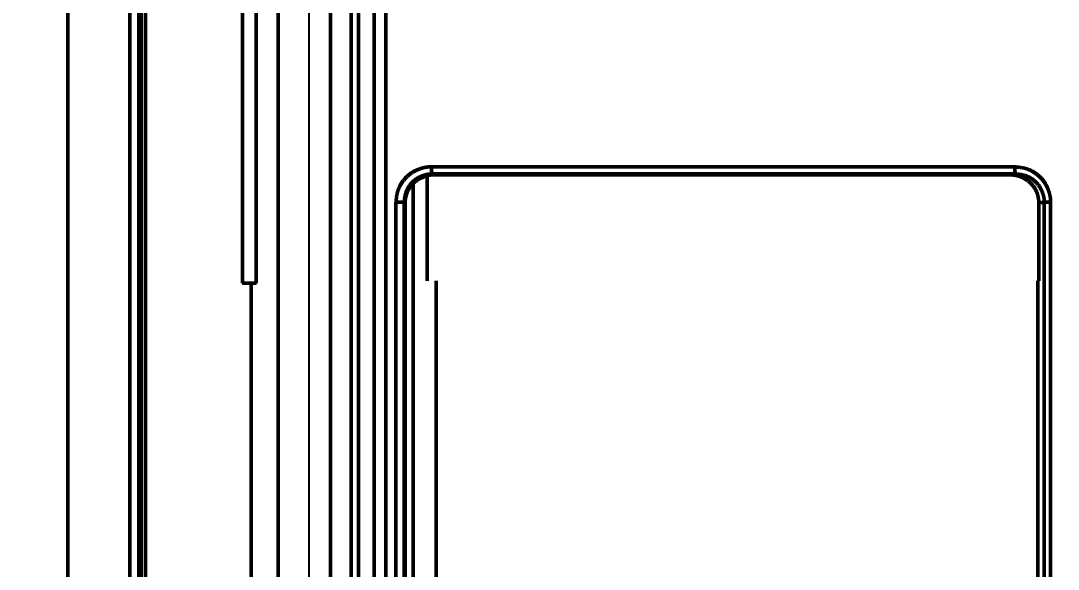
# Model space of a CAD drawing. Header units: millimetres. Extents: x -6033 to 120673, y -4970 to 90533.
# Drawn here: x 87060 to 87133.4, y 68771.3 to 68810.1 of the extents above; entities that cross this region are included whole.
import ezdxf
from ezdxf.enums import TextEntityAlignment as Align

# ---------------------------------------------------------------- set-up
doc = ezdxf.new("R2010")
doc.units = ezdxf.units.MM
doc.layers.get('DefPoints').update_dxf_attribs({"color": 250})
for name, color, linetype, lineweight in [('_ACM-A-ANNO-DIMS-c', 2, 'Continuous', 18), ('I-AR$0$I-SCOPE', 252, 'Continuous', 35), ('I-PLAN$0$_ACM-A-WALL-HACH', 251, 'Continuous', 9)]:
    doc.layers.add(name, color=color, linetype=linetype, lineweight=lineweight)
for name, color, linetype in [('I-CEILING$0$I-RCP-AIR', 64, 'Continuous'), ('I-CEILING$0$RC-Hatch【天花填充】', 251, 'Continuous'), ('I-FLOOR$0$I-FC-HATCH', 8, 'Continuous'), ('地坪', 7, 'Continuous'), ('天花', 7, 'Continuous')]:
    doc.layers.add(name, color=color, linetype=linetype)
doc.styles.add('_ACM-G-NOTES', font='arial.ttf')
doc.styles.add('I-CEILING$0$黑体', font='simhei.ttf', dxfattribs={"height": 600})
doc.dimstyles.new('_ACM-DIM-A_50', dxfattribs={"dimscale": 50, "dimtxt": 2.5, "dimasz": 1, "dimexe": 1.5, "dimexo": 1, "dimgap": 1, "dimtad": 1, "dimdec": 0, "dimrnd": 5, "dimzin": 1, "dimdsep": 46, "dimtxsty": '_ACM-G-NOTES', "dimblk": 'ARCHTICK', "dimcen": 2.5, "dimclrd": 256, "dimclre": 256, "dimclrt": 256, "dimadec": 3, "dimazin": 0, "dimtfac": 1, "dimtdec": 0, "dimtix": 1, "dimtmove": 0, "dimatfit": 3, "dimldrblk": 'DOTSMALL', "dimfxl": 5, "dimfxlon": 1, "dimlwd": 18, "dimlwe": 18, "dimarcsym": 0})

# ---------------------------------------------------------------- blocks, each defined once
blk = doc.blocks.new('I-AR')
at = {"layer": 'I-AR$0$I-SCOPE'}
h = blk.add_hatch(dxfattribs=at)
h.set_pattern_fill('ANSI31', color=256, scale=200)
h.paths.add_polyline_path([(63300, 72640), (66630, 72640), (66630, 70889.383), (90600, 70890), (90600, 66390), (96650, 66390), (96650, 24876.398), (18340, 24876.398), (18340, 66390), (48090, 66390), (48090, 72640), (51400, 72640), (51400, 72649.887), (52869.5, 72649.887), (52869.5, 72640), (55240, 72640), (55240, 72790), (59460, 72790), (59460, 72640), (61830.5, 72640), (61830.5, 72649.887), (63300, 72649.887)], flags=16)
h.paths.add_polyline_path([(7330, 0), (7330, -1770), (11180, -1770), (11180, 0), (18450, 0), (18450, 2900), (27550, 2900), (27550, 18090), (37037.331, 18090), (37037.331, 17350), (96200, 17350), (96200, 18120), (114640, 18120), (114640, 84500), (0, 84500), (0, 0)])
blk = doc.blocks.new('I-PLAN')
at = {"layer": 'I-PLAN$0$_ACM-A-WALL-HACH'}
h = blk.add_hatch(dxfattribs=at)
h.set_pattern_fill('ANSI31', color=256, scale=10, angle=45)
h.paths.add_polyline_path([(88260, 70790), (88260, 70890), (88030, 70890), (88030, 70790), (88230, 70790)], flags=17)
h.paths.add_polyline_path([(79671.546, 69390), (78155, 69390), (78155, 68990), (77955, 68990), (77955, 69590), (79671.546, 69590)], flags=17)
h.paths.add_polyline_path([(80271.546, 69390), (80271.546, 69590), (80780, 69590), (80780, 68990), (80580, 68990), (80580, 69390)], flags=17)
h.paths.add_polyline_path([(74580, 69590), (73930, 69590), (73930, 69390), (74580, 69390)])
h.paths.add_polyline_path([(68780, 69590), (69430, 69590), (69430, 69390), (68780, 69390)])
h.paths.add_polyline_path([(87280, 66490), (87480, 66490), (87480, 66390), (87280, 66390)])
h.paths.add_polyline_path([(82180, 68990), (82180, 69390), (84230, 69390), (84230, 66490), (84430, 66490), (84430, 69390), (85280, 69390), (85280, 69590), (81980, 69590), (81980, 68990)])
h.paths.add_polyline_path([(87480, 67390), (87480, 69390), (88280, 69390), (88280, 69590), (88080, 69590), (86480, 69590), (86480, 69390), (87280, 69390), (87280, 67390)], flags=17)
h.paths.add_polyline_path([(72130, 68170), (72130, 66490), (72330, 66490), (72330, 67870), (73130, 67870), (73130, 68070), (72330, 68070), (72330, 68170)])
h.paths.add_polyline_path([(71230, 68170), (71230, 66390), (71030, 66390), (71030, 67870), (70230, 67870), (70230, 68070), (71030, 68070), (71030, 68170)])
h.paths.add_polyline_path([(72130, 69070), (72330, 69070), (72330, 69390), (73030, 69390), (73030, 69590), (72130, 69590)])
h.paths.add_polyline_path([(71230, 69070), (71030, 69070), (71030, 69390), (70330, 69390), (70330, 69590), (71230, 69590)])
h.paths.add_polyline_path([(67800, 69490), (67830, 69490), (67830, 69590), (67800, 69590)], flags=17)
h.paths.add_polyline_path([(76755, 69590), (75180, 69590), (75180, 69390), (75330, 69390), (75330, 66390), (75530, 66390), (75530, 69390), (76555, 69390), (76555, 68990), (76755, 68990)])
h.paths.add_polyline_path([(68180, 69590), (68180, 69390), (68030, 69390), (68030, 66520), (67780, 66520), (67780, 66390), (67400, 66390), (67400, 66720), (67830, 66720), (67830, 69590)])
edge = h.paths.add_edge_path()
edge.add_line((89860, 70890), (88860, 70890))
edge.add_line((75530, 66520), (84230, 66520))
edge.add_line((75530, 66720), (84230, 66720))
blk = doc.blocks.new('I-CEILING$0$RPK-22-40FSNQS')
at = {"color": 0, "lineweight": 50}
for p, q in [((-343.578168, -147.635026), (-343.578168, -147.186862)), ((-343.578168, -147.186862), (-243.010618, -147.186862)), ((-343.578168, -147.635026), (-343.546458, -147.79953)), ((-243.010618, -147.635026), (-343.578168, -147.635026)), ((-343.546458, -147.79953), (-343.506404, -148.007046)), ((-343.506404, -148.007046), (-338.000008, -148.007046)), ((-243.473508, -148.098138), (-338.000008, -148.098138)), ((-346.070476, -170.381108), (-346.070238, -149.713046)), ((-345.570334, -149.662536), (-345.570514, -170.317912)), ((-345.568904, -149.669952), (-345.570334, -149.662536)), ((-345.5, -150.02695), (-345.568904, -149.669952)), ((-345.5, -190.819228), (-345.5, -150.02695)), ((-346.070716, -190.96564), (-346.070476, -170.381108)), ((-345.570514, -170.317912), (-345.570752, -190.889808)), ((-241.409102, -190.6207), (-338.000008, -190.6207)), ((-345.570752, -190.889808), (-345.509478, -190.82866)), ((-345.509478, -190.82866), (-345.5, -190.819228)), ((-345.5, -190.819228), (-345.452556, -191.251146)), ((-345.452556, -191.250982), (-345.19697, -191.875414)), ((-338.000008, -191.251146), (-345.452556, -191.251146)), ((-345.19697, -191.875414), (-344.894418, -192.2505)), ((-242.031672, -192.2505), (-344.894418, -192.2505)), ((-343.54014, -192.864114), (-343.564162, -192.88809)), ((-343.564162, -193.466784), (-343.564162, -192.88809)), ((-343.564162, -192.88809), (-243.085244, -192.88809)), ((-343.504794, -192.828874), (-343.54014, -192.864114)), ((-243.390806, -192.828874), (-343.504794, -192.828874)), ((-243.085244, -193.466784), (-343.564162, -193.466784)), ((-380.681464, -194.185996), (380.681432, -194.185996)), ((380.681416, -195.01459), (-380.681404, -195.01459)), ((381.571642, -196.120488), (-381.571658, -196.120488)), ((381.57182, -196.625502), (-381.571838, -196.625502)), ((-381.056734, -198.089706), (381.056702, -198.089706)), ((379.74999, -201.803984), (-379.750022, -201.803984)), ((-369.741686, -203.352364), (-337.832816, -203.352364)), ((369.74164, -203.703428), (-337.833056, -203.703428)), ((-337.848016, -204.327108), (-369.741686, -204.327108)), ((370.249994, -211.187938), (-370.249996, -211.187938)), ((-370.249996, -211.65088), (370.249994, -211.65088)), ((-370.249996, -212.284932), (370.250052, -212.284932)), ((370.249994, -216.675224), (-370.249996, -216.675224))]:
    blk.add_line(p, q, dxfattribs=at)
for points in [[(-346.070238, -149.713046), (-346.06747, -149.684238), (-346.064688, -149.655434), (-346.06188, -149.626634), (-346.05903, -149.597848), (-346.056126, -149.569072), (-346.053152, -149.540316), (-346.050098, -149.51158), (-346.046946, -149.482868), (-346.043686, -149.454184), (-346.040304, -149.42553), (-346.036784, -149.396912), (-346.033114, -149.368332), (-346.02928, -149.339794), (-346.025268, -149.311298), (-346.021066, -149.282854), (-346.016656, -149.25446), (-346.01203, -149.226122), (-346.00717, -149.197842), (-346.002066, -149.169624), (-345.9967, -149.141472), (-345.991062, -149.11339), (-345.985136, -149.08538), (-345.97891, -149.057446), (-345.97237, -149.029592), (-345.9655, -149.001822), (-345.95829, -148.974136), (-345.950724, -148.946542), (-345.942788, -148.91904), (-345.93447, -148.891636), (-345.925756, -148.864332), (-345.916636, -148.837132), (-345.907112, -148.81004), (-345.897192, -148.783058), (-345.886886, -148.756194), (-345.876196, -148.729448), (-345.865132, -148.702826), (-345.853704, -148.67633), (-345.841914, -148.649966), (-345.829772, -148.623738), (-345.817284, -148.59765), (-345.80446, -148.571704), (-345.791304, -148.545904), (-345.777824, -148.520256), (-345.764028, -148.494764), (-345.749922, -148.46943), (-345.735516, -148.44426), (-345.720814, -148.419256), (-345.705824, -148.394424), (-345.690554, -148.369766), (-345.67501, -148.345286), (-345.659202, -148.32099), (-345.643134, -148.29688), (-345.626814, -148.27296), (-345.61025, -148.249234), (-345.59345, -148.225708), (-345.576418, -148.202384), (-345.559166, -148.179266), (-345.541696, -148.156358), (-345.524018, -148.133666), (-345.50614, -148.11119), (-345.488066, -148.088938), (-345.469794, -148.066908), (-345.451322, -148.045104), (-345.432644, -148.023528), (-345.413758, -148.00218), (-345.394662, -147.981064), (-345.37535, -147.960182), (-345.35582, -147.939534), (-345.336068, -147.91912), (-345.31609, -147.898946), (-345.295882, -147.879012), (-345.275442, -147.85932), (-345.254766, -147.839872), (-345.23385, -147.820668), (-345.212692, -147.80171), (-345.191286, -147.783004), (-345.16963, -147.764546), (-345.14772, -147.746342), (-345.125552, -147.728392), (-345.103124, -147.710696), (-345.080432, -147.69326), (-345.057472, -147.676084), (-345.03424, -147.659168), (-345.010734, -147.642516), (-344.986948, -147.626128), (-344.96288, -147.610006), (-344.938528, -147.594154), (-344.913886, -147.578572), (-344.888952, -147.563262), (-344.863722, -147.548226), (-344.838196, -147.533466), (-344.812396, -147.518984), (-344.78635, -147.504784), (-344.76008, -147.49087), (-344.733612, -147.477242), (-344.706974, -147.463906), (-344.68019, -147.450864), (-344.653286, -147.438118), (-344.626288, -147.425674), (-344.59922, -147.413532), (-344.57211, -147.401696), (-344.544982, -147.39017), (-344.517864, -147.378956), (-344.490778, -147.368056), (-344.463752, -147.357476), (-344.436812, -147.347218), (-344.409982, -147.337284), (-344.383288, -147.327678), (-344.356758, -147.318402), (-344.330414, -147.30946), (-344.304286, -147.300856), (-344.278396, -147.292592), (-344.25277, -147.28467), (-344.227434, -147.277094), (-344.202416, -147.269868), (-344.177738, -147.262994), (-344.153428, -147.256474), (-344.129512, -147.250314), (-344.106014, -147.244514), (-344.08296, -147.23908), (-344.062462, -147.234468), (-344.042338, -147.23015), (-344.022574, -147.226112), (-344.003156, -147.222346), (-343.984074, -147.218842), (-343.965314, -147.21559), (-343.946864, -147.21258), (-343.92871, -147.2098), (-343.910838, -147.207242), (-343.893238, -147.204896), (-343.875894, -147.202752), (-343.858794, -147.200798), (-343.841928, -147.199024), (-343.82528, -147.197424), (-343.808838, -147.195984), (-343.792588, -147.194694), (-343.77652, -147.193546), (-343.760618, -147.192528), (-343.74487, -147.191632), (-343.729266, -147.190846), (-343.713788, -147.19016), (-343.698428, -147.189566), (-343.68317, -147.189052), (-343.668002, -147.188608), (-343.652912, -147.188224), (-343.637886, -147.187892), (-343.622912, -147.187598), (-343.607976, -147.187336), (-343.593066, -147.187094), (-343.578168, -147.186862)], [(-343.578168, -147.635026), (-343.590088, -147.635208), (-343.602016, -147.635398), (-343.613966, -147.635604), (-343.625946, -147.635836), (-343.637968, -147.636098), (-343.650042, -147.636402), (-343.662176, -147.636754), (-343.674384, -147.637162), (-343.686672, -147.637636), (-343.699054, -147.63818), (-343.71154, -147.638808), (-343.724138, -147.639522), (-343.73686, -147.640336), (-343.749714, -147.641252), (-343.762714, -147.642284), (-343.775868, -147.643434), (-343.789186, -147.644716), (-343.802678, -147.646134), (-343.816358, -147.647696), (-343.830232, -147.649414), (-343.844312, -147.651292), (-343.858608, -147.65334), (-343.87313, -147.655566), (-343.887888, -147.657976), (-343.902894, -147.660582), (-343.918158, -147.663388), (-343.933688, -147.666406), (-343.949498, -147.66964), (-343.965594, -147.6731), (-343.98199, -147.676796), (-344.000432, -147.681152), (-344.01923, -147.6858), (-344.038364, -147.69074), (-344.05781, -147.695966), (-344.077552, -147.701478), (-344.097566, -147.707272), (-344.117832, -147.713346), (-344.13833, -147.719698), (-344.15904, -147.726326), (-344.179942, -147.733226), (-344.201012, -147.740398), (-344.222234, -147.747836), (-344.243586, -147.75554), (-344.265046, -147.763508), (-344.286594, -147.771736), (-344.30821, -147.780222), (-344.329874, -147.788964), (-344.351564, -147.79796), (-344.37326, -147.807206), (-344.394944, -147.8167), (-344.41659, -147.82644), (-344.438184, -147.836424), (-344.4597, -147.846648), (-344.48112, -147.857112), (-344.502424, -147.867812), (-344.523588, -147.878744), (-344.544596, -147.889908), (-344.565426, -147.9013), (-344.586056, -147.91292), (-344.606468, -147.924762), (-344.626642, -147.936826), (-344.64658, -147.94911), (-344.666282, -147.961614), (-344.685754, -147.974334), (-344.704998, -147.98727), (-344.724014, -148.00042), (-344.742808, -148.013782), (-344.761382, -148.027356), (-344.779738, -148.04114), (-344.797878, -148.055132), (-344.815808, -148.069332), (-344.83353, -148.083738), (-344.851044, -148.098348), (-344.868356, -148.11316), (-344.885468, -148.128174), (-344.902382, -148.143386), (-344.9191, -148.158798), (-344.935628, -148.174408), (-344.951966, -148.190212), (-344.968118, -148.206212), (-344.984086, -148.222402), (-344.999874, -148.238786), (-345.015486, -148.255358), (-345.03092, -148.27212), (-345.046184, -148.289068), (-345.061278, -148.3062), (-345.076206, -148.323518), (-345.090972, -148.341018), (-345.105576, -148.3587), (-345.120022, -148.376562), (-345.13431, -148.394602), (-345.14844, -148.412816), (-345.162402, -148.431202), (-345.176192, -148.449758), (-345.189802, -148.46848), (-345.20323, -148.487364), (-345.216468, -148.506408), (-345.22951, -148.525608), (-345.242352, -148.54496), (-345.254986, -148.564464), (-345.267406, -148.584114), (-345.27961, -148.603908), (-345.291588, -148.62384), (-345.303336, -148.643912), (-345.314848, -148.664118), (-345.326118, -148.684454), (-345.337142, -148.704916), (-345.347912, -148.725506), (-345.358422, -148.746216), (-345.368668, -148.767044), (-345.378644, -148.787986), (-345.388344, -148.809042), (-345.39776, -148.830206), (-345.40689, -148.851476), (-345.415726, -148.872846), (-345.424262, -148.894318), (-345.432494, -148.915886), (-345.440414, -148.937546), (-345.448016, -148.959296), (-345.455298, -148.981132), (-345.462252, -149.003052), (-345.46889, -149.025052), (-345.475222, -149.04713), (-345.481258, -149.069284), (-345.48701, -149.09151), (-345.492488, -149.113806), (-345.497702, -149.136168), (-345.502666, -149.158596), (-345.507388, -149.181082), (-345.511882, -149.20363), (-345.516156, -149.22623), (-345.520222, -149.248886), (-345.52409, -149.27159), (-345.527774, -149.294342), (-345.531282, -149.317138), (-345.534626, -149.339978), (-345.537816, -149.362854), (-345.540864, -149.385768), (-345.543782, -149.408714), (-345.546578, -149.431692), (-345.549266, -149.454698), (-345.551854, -149.477728), (-345.554356, -149.50078), (-345.55678, -149.523852), (-345.55914, -149.54694), (-345.561444, -149.570042), (-345.563706, -149.593156), (-345.565934, -149.616278), (-345.56814, -149.639406), (-345.570334, -149.662536)], [(-343.506404, -148.007046), (-343.528544, -148.009192), (-343.550682, -148.011348), (-343.572814, -148.013524), (-343.594938, -148.01573), (-343.61705, -148.01798), (-343.639148, -148.02028), (-343.66123, -148.02264), (-343.683292, -148.025074), (-343.705332, -148.027592), (-343.727346, -148.0302), (-343.749332, -148.032912), (-343.771288, -148.035738), (-343.79321, -148.038688), (-343.815096, -148.04177), (-343.836944, -148.044998), (-343.858748, -148.04838), (-343.88051, -148.051926), (-343.902222, -148.055648), (-343.923884, -148.059556), (-343.945494, -148.06366), (-343.967048, -148.067968), (-343.988544, -148.072494), (-344.009978, -148.077246), (-344.031348, -148.082236), (-344.05265, -148.087472), (-344.073884, -148.092966), (-344.095044, -148.098728), (-344.116128, -148.104768), (-344.137136, -148.111098), (-344.158062, -148.117724), (-344.178904, -148.124658), (-344.19966, -148.131896), (-344.220328, -148.139432), (-344.240904, -148.147262), (-344.261388, -148.15538), (-344.281776, -148.16378), (-344.302066, -148.172456), (-344.322254, -148.181406), (-344.34234, -148.190622), (-344.362322, -148.2001), (-344.382194, -148.209834), (-344.401958, -148.219818), (-344.421608, -148.230048), (-344.441144, -148.240518), (-344.460564, -148.251224), (-344.479864, -148.26216), (-344.49904, -148.273318), (-344.518094, -148.284698), (-344.53702, -148.29629), (-344.555818, -148.30809), (-344.574484, -148.320094), (-344.593016, -148.332296), (-344.611412, -148.344692), (-344.629668, -148.357274), (-344.647784, -148.370038), (-344.665758, -148.382978), (-344.683584, -148.39609), (-344.701264, -148.409368), (-344.718792, -148.422808), (-344.736168, -148.436402), (-344.753388, -148.45015), (-344.770452, -148.46405), (-344.787358, -148.478106), (-344.804106, -148.492322), (-344.820692, -148.506704), (-344.83712, -148.52125), (-344.853384, -148.535966), (-344.869486, -148.550856), (-344.885424, -148.565922), (-344.901196, -148.581168), (-344.916802, -148.596596), (-344.93224, -148.61221), (-344.94751, -148.628014), (-344.962608, -148.64401), (-344.977538, -148.660202), (-344.992294, -148.676594), (-345.006878, -148.693188), (-345.021288, -148.709986), (-345.035524, -148.726994), (-345.049582, -148.744214), (-345.063462, -148.761648), (-345.077164, -148.779302), (-345.090688, -148.797178), (-345.10403, -148.815278), (-345.117188, -148.833606), (-345.130166, -148.852166), (-345.142958, -148.870962), (-345.155566, -148.889994), (-345.167988, -148.909268), (-345.180222, -148.928788), (-345.192266, -148.94855), (-345.20412, -148.968542), (-345.215776, -148.988748), (-345.227234, -149.009144), (-345.23849, -149.029718), (-345.249536, -149.050448), (-345.260374, -149.071316), (-345.270998, -149.092306), (-345.281404, -149.1134), (-345.29159, -149.134578), (-345.30155, -149.155822), (-345.311284, -149.177114), (-345.320784, -149.198438), (-345.330048, -149.219774), (-345.339074, -149.241102), (-345.347858, -149.262408), (-345.356394, -149.283672), (-345.364682, -149.304874), (-345.372716, -149.326), (-345.380492, -149.347028), (-345.388006, -149.36794), (-345.395258, -149.388722), (-345.402242, -149.409352), (-345.408952, -149.429812), (-345.415388, -149.450086), (-345.421546, -149.470156), (-345.427422, -149.490002), (-345.43301, -149.509606), (-345.43831, -149.52895), (-345.443316, -149.548016), (-345.448028, -149.566792), (-345.452454, -149.585282), (-345.4566, -149.603496), (-345.46048, -149.621444), (-345.464104, -149.639134), (-345.46748, -149.65658), (-345.470618, -149.673788), (-345.473528, -149.690768), (-345.47622, -149.707534), (-345.478706, -149.724092), (-345.480992, -149.740452), (-345.48309, -149.756624), (-345.485012, -149.77262), (-345.486764, -149.788448), (-345.488358, -149.804118), (-345.489804, -149.819642), (-345.49111, -149.835026), (-345.49229, -149.850282), (-345.49335, -149.86542), (-345.4943, -149.88045), (-345.495152, -149.89538), (-345.495914, -149.910222), (-345.496598, -149.924986), (-345.497214, -149.93968), (-345.497768, -149.954316), (-345.498274, -149.968902), (-345.49874, -149.983448), (-345.499176, -149.997964), (-345.499594, -150.012462), (-345.5, -150.02695)], [(-346.070238, -149.713046), (-346.06377, -149.71301), (-346.060536, -149.71299), (-346.057302, -149.712972), (-346.050838, -149.712932), (-346.047606, -149.71291), (-346.044374, -149.71289), (-346.041146, -149.712868), (-346.037916, -149.712846), (-346.03469, -149.712822), (-346.031464, -149.712796), (-346.02824, -149.712772), (-346.025016, -149.712744), (-346.021796, -149.712716), (-346.01536, -149.712656), (-346.012146, -149.712624), (-346.008934, -149.71259), (-346.005726, -149.712554), (-346.002518, -149.712516), (-345.999314, -149.712476), (-345.996114, -149.712436), (-345.992916, -149.712392), (-345.98972, -149.712346), (-345.986528, -149.712298), (-345.98334, -149.712248), (-345.980156, -149.712196), (-345.976976, -149.71214), (-345.973798, -149.712082), (-345.970626, -149.712022), (-345.967456, -149.711958), (-345.964292, -149.711892), (-345.96113, -149.711824), (-345.957974, -149.711752), (-345.954824, -149.71168), (-345.951676, -149.711602), (-345.948534, -149.711524), (-345.945398, -149.711444), (-345.942266, -149.71136), (-345.93914, -149.711274), (-345.93602, -149.711186), (-345.932904, -149.711094), (-345.929794, -149.711002), (-345.92669, -149.710906), (-345.923594, -149.710808), (-345.920502, -149.71071), (-345.917416, -149.710608), (-345.914338, -149.710502), (-345.911266, -149.710396), (-345.9082, -149.710288), (-345.905142, -149.710178), (-345.90209, -149.710064), (-345.899044, -149.70995), (-345.896008, -149.709834), (-345.892978, -149.709714), (-345.889954, -149.709594), (-345.88694, -149.709472), (-345.883934, -149.709348), (-345.880934, -149.70922), (-345.877944, -149.709092), (-345.87496, -149.708962), (-345.871986, -149.70883), (-345.86902, -149.708698), (-345.866062, -149.708562), (-345.863112, -149.708424), (-345.860172, -149.708286), (-345.85724, -149.708144), (-345.854318, -149.708002), (-345.851404, -149.707856), (-345.8485, -149.70771), (-345.845606, -149.707562), (-345.84272, -149.707412), (-345.839844, -149.70726), (-345.836978, -149.707106), (-345.83412, -149.70695), (-345.831274, -149.706792), (-345.828438, -149.706632), (-345.825612, -149.70647), (-345.822796, -149.706308), (-345.81999, -149.706142), (-345.817194, -149.705976), (-345.81441, -149.705806), (-345.811636, -149.705636), (-345.808872, -149.705464), (-345.80612, -149.705288), (-345.803378, -149.705112), (-345.800648, -149.704934), (-345.79793, -149.704754), (-345.795222, -149.704572), (-345.792526, -149.704388), (-345.789842, -149.704202), (-345.78717, -149.704014), (-345.78451, -149.703824), (-345.78186, -149.703634), (-345.779224, -149.70344), (-345.7766, -149.703246), (-345.773988, -149.703048), (-345.771388, -149.70285), (-345.7688, -149.70265), (-345.766224, -149.702448), (-345.763662, -149.702244), (-345.761112, -149.70204), (-345.758576, -149.701832), (-345.756052, -149.701624), (-345.75354, -149.701414), (-345.751044, -149.701202), (-345.74856, -149.700988), (-345.746088, -149.700774), (-345.74363, -149.700556), (-345.741188, -149.700338), (-345.738756, -149.70012), (-345.73634, -149.699898), (-345.733938, -149.699676), (-345.73155, -149.69945), (-345.729176, -149.699226), (-345.726816, -149.698998), (-345.72447, -149.69877), (-345.72214, -149.69854), (-345.719822, -149.698308), (-345.71752, -149.698074), (-345.715234, -149.69784), (-345.712962, -149.697604), (-345.710704, -149.697368), (-345.708462, -149.69713), (-345.706234, -149.69689), (-345.704022, -149.696648), (-345.701826, -149.696404), (-345.699644, -149.69616), (-345.697478, -149.695914), (-345.695328, -149.695668), (-345.693194, -149.695418), (-345.691076, -149.695168), (-345.688974, -149.694916), (-345.686886, -149.694662), (-345.684816, -149.694408), (-345.682764, -149.69415), (-345.680726, -149.693892), (-345.678704, -149.693632), (-345.6767, -149.693372), (-345.674712, -149.693108), (-345.672742, -149.692844), (-345.670788, -149.692578), (-345.668852, -149.69231), (-345.666932, -149.69204), (-345.66503, -149.691768), (-345.663146, -149.691496), (-345.661278, -149.691222), (-345.659428, -149.690946), (-345.657596, -149.690668), (-345.65578, -149.690388), (-345.653984, -149.690106), (-345.652206, -149.689824), (-345.650444, -149.68954), (-345.6487, -149.689254), (-345.646974, -149.688966), (-345.645266, -149.688678), (-345.643576, -149.68839), (-345.641904, -149.6881), (-345.640248, -149.687808), (-345.63861, -149.687516), (-345.636992, -149.687224), (-345.63539, -149.68693), (-345.633806, -149.686636), (-345.632238, -149.686342), (-345.63069, -149.686048), (-345.629158, -149.685752), (-345.627646, -149.685458), (-345.62615, -149.685162), (-345.624672, -149.684868), (-345.623212, -149.684572), (-345.621768, -149.684278), (-345.620344, -149.683982), (-345.618936, -149.683688), (-345.617548, -149.683394), (-345.616176, -149.6831), (-345.614822, -149.682808), (-345.613486, -149.682516), (-345.612166, -149.682224), (-345.610866, -149.681934), (-345.609612, -149.68165), (-345.608376, -149.681368), (-345.607158, -149.681086), (-345.605956, -149.680804), (-345.604772, -149.680522), (-345.603606, -149.680238), (-345.602458, -149.679956), (-345.601328, -149.67967), (-345.600216, -149.679384), (-345.599122, -149.679094), (-345.598048, -149.678804), (-345.596992, -149.67851), (-345.595954, -149.678214), (-345.594938, -149.677914), (-345.59394, -149.677612), (-345.59296, -149.677304), (-345.592002, -149.676994), (-345.591062, -149.676678), (-345.590144, -149.676358), (-345.589246, -149.676034), (-345.588368, -149.675704), (-345.58751, -149.675368), (-345.586674, -149.675026), (-345.585858, -149.674676), (-345.585064, -149.674322), (-345.584292, -149.67396), (-345.583542, -149.673592), (-345.582812, -149.673214), (-345.582106, -149.67283), (-345.58142, -149.672438), (-345.58094, -149.67215), (-345.580472, -149.671856), (-345.580014, -149.67156), (-345.579568, -149.67126), (-345.57913, -149.670956), (-345.578702, -149.670648), (-345.578284, -149.670336), (-345.577874, -149.67002), (-345.577474, -149.669702), (-345.57708, -149.669382), (-345.576696, -149.669058), (-345.576318, -149.66873), (-345.575946, -149.6684), (-345.575582, -149.668068), (-345.575224, -149.667734), (-345.574872, -149.667398), (-345.574526, -149.667058), (-345.574184, -149.666718), (-345.573846, -149.666376), (-345.573514, -149.666032), (-345.573184, -149.665686), (-345.57286, -149.66534), (-345.572536, -149.664992), (-345.572216, -149.664642), (-345.5719, -149.664292), (-345.571584, -149.663942), (-345.57127, -149.663592), (-345.570958, -149.66324), (-345.570646, -149.662888), (-345.570334, -149.662536)], [(-346.070716, -190.96564), (-346.067478, -190.965612), (-346.06424, -190.965582), (-346.061004, -190.965554), (-346.057766, -190.965524), (-346.05453, -190.965496), (-346.051296, -190.965464), (-346.04806, -190.965434), (-346.044826, -190.965402), (-346.038362, -190.965334), (-346.035132, -190.965298), (-346.031904, -190.965262), (-346.028678, -190.965222), (-346.025452, -190.965182), (-346.02223, -190.96514), (-346.019008, -190.965096), (-346.01579, -190.96505), (-346.012574, -190.965), (-346.00936, -190.964948), (-346.006148, -190.964896), (-346.00294, -190.964838), (-345.999736, -190.96478), (-345.996534, -190.964716), (-345.993334, -190.964652), (-345.990138, -190.964582), (-345.986946, -190.96451), (-345.983758, -190.964436), (-345.980572, -190.964356), (-345.977392, -190.964274), (-345.974216, -190.964186), (-345.971042, -190.964096), (-345.967874, -190.964), (-345.96471, -190.963902), (-345.961552, -190.9638), (-345.958396, -190.963692), (-345.955246, -190.963582), (-345.952102, -190.963468), (-345.948962, -190.96335), (-345.945828, -190.963228), (-345.942698, -190.963104), (-345.939574, -190.962974), (-345.936456, -190.962842), (-345.933342, -190.962706), (-345.930236, -190.962566), (-345.927134, -190.962424), (-345.924038, -190.962278), (-345.92095, -190.962128), (-345.917868, -190.961974), (-345.91479, -190.961818), (-345.911722, -190.96166), (-345.908658, -190.961496), (-345.905602, -190.96133), (-345.902552, -190.961162), (-345.89951, -190.96099), (-345.896474, -190.960814), (-345.893446, -190.960636), (-345.890426, -190.960456), (-345.887414, -190.960272), (-345.884408, -190.960084), (-345.88141, -190.959894), (-345.878422, -190.959702), (-345.87544, -190.959508), (-345.872466, -190.95931), (-345.869502, -190.959108), (-345.866544, -190.958906), (-345.863596, -190.958698), (-345.860656, -190.95849), (-345.857724, -190.958278), (-345.854802, -190.958064), (-345.85189, -190.957846), (-345.848986, -190.957626), (-345.84609, -190.957402), (-345.843204, -190.957178), (-345.840328, -190.956948), (-345.837462, -190.956718), (-345.834606, -190.956484), (-345.831758, -190.956246), (-345.828922, -190.956006), (-345.826094, -190.955764), (-345.823278, -190.95552), (-345.820472, -190.955272), (-345.817676, -190.95502), (-345.81489, -190.954766), (-345.812116, -190.95451), (-345.809352, -190.954252), (-345.806598, -190.95399), (-345.803856, -190.953724), (-345.801126, -190.953458), (-345.798408, -190.953186), (-345.7957, -190.952914), (-345.793004, -190.952638), (-345.790318, -190.95236), (-345.787646, -190.952078), (-345.784984, -190.951794), (-345.782336, -190.951506), (-345.779698, -190.951218), (-345.777074, -190.950924), (-345.774462, -190.95063), (-345.77186, -190.950332), (-345.769274, -190.950032), (-345.766698, -190.94973), (-345.764136, -190.949424), (-345.761586, -190.949116), (-345.759048, -190.948806), (-345.756524, -190.948494), (-345.754014, -190.948178), (-345.751516, -190.94786), (-345.749032, -190.94754), (-345.746562, -190.947216), (-345.744104, -190.946892), (-345.74166, -190.946564), (-345.73923, -190.946234), (-345.736814, -190.945902), (-345.734412, -190.945568), (-345.732024, -190.94523), (-345.72965, -190.94489), (-345.727292, -190.94455), (-345.724946, -190.944206), (-345.722616, -190.94386), (-345.7203, -190.943512), (-345.717998, -190.94316), (-345.715712, -190.942808), (-345.71344, -190.942452), (-345.711182, -190.942096), (-345.70894, -190.941736), (-345.706714, -190.941374), (-345.704502, -190.941012), (-345.702306, -190.940646), (-345.700126, -190.940278), (-345.69796, -190.939906), (-345.695812, -190.939534), (-345.693678, -190.93916), (-345.69156, -190.938782), (-345.689458, -190.938404), (-345.687372, -190.938022), (-345.685302, -190.937638), (-345.683248, -190.937252), (-345.68121, -190.936864), (-345.67919, -190.936474), (-345.677184, -190.936082), (-345.675198, -190.935688), (-345.673226, -190.935292), (-345.671272, -190.934892), (-345.669334, -190.93449), (-345.667414, -190.934088), (-345.665512, -190.933682), (-345.663626, -190.933274), (-345.661756, -190.932864), (-345.659906, -190.932452), (-345.658072, -190.932038), (-345.656256, -190.93162), (-345.654458, -190.931202), (-345.652678, -190.93078), (-345.650914, -190.930358), (-345.649168, -190.929934), (-345.64744, -190.929506), (-345.64573, -190.929078), (-345.644038, -190.928648), (-345.642364, -190.928218), (-345.640706, -190.927784), (-345.639068, -190.92735), (-345.637446, -190.926914), (-345.635842, -190.926476), (-345.634258, -190.926038), (-345.63269, -190.9256), (-345.63114, -190.925158), (-345.629608, -190.924718), (-345.628094, -190.924274), (-345.626598, -190.923832), (-345.625122, -190.923388), (-345.623662, -190.922944), (-345.62222, -190.922498), (-345.620796, -190.922052), (-345.619392, -190.921606), (-345.618004, -190.92116), (-345.616636, -190.920712), (-345.615284, -190.920266), (-345.613952, -190.919818), (-345.612638, -190.919372), (-345.611342, -190.918924), (-345.610064, -190.918478), (-345.608806, -190.91803), (-345.607566, -190.917582), (-345.606344, -190.917134), (-345.605142, -190.916686), (-345.603958, -190.916236), (-345.602794, -190.915786), (-345.60165, -190.915334), (-345.600526, -190.91488), (-345.599422, -190.914424), (-345.598338, -190.913968), (-345.597276, -190.913508), (-345.596234, -190.913048), (-345.595212, -190.912584), (-345.594212, -190.912118), (-345.593234, -190.911648), (-345.592276, -190.911176), (-345.591342, -190.9107), (-345.590428, -190.910222), (-345.589538, -190.90974), (-345.588668, -190.909252), (-345.587824, -190.908762), (-345.587, -190.908268), (-345.5862, -190.907768), (-345.585424, -190.907266), (-345.58467, -190.906756), (-345.583942, -190.906244), (-345.583236, -190.905724), (-345.582554, -190.9052), (-345.581898, -190.904672), (-345.581358, -190.904216), (-345.580834, -190.903756), (-345.580328, -190.903292), (-345.579836, -190.902824), (-345.57936, -190.902354), (-345.5789, -190.90188), (-345.578454, -190.901402), (-345.578022, -190.90092), (-345.577602, -190.900436), (-345.577194, -190.89995), (-345.576798, -190.89946), (-345.576414, -190.898968), (-345.576042, -190.898472), (-345.575678, -190.897974), (-345.575324, -190.897476), (-345.57498, -190.896974), (-345.574642, -190.89647), (-345.574314, -190.895964), (-345.573992, -190.895456), (-345.573676, -190.894948), (-345.573366, -190.894438), (-345.573062, -190.893926), (-345.572764, -190.893414), (-345.572468, -190.8929), (-345.572176, -190.892386), (-345.571888, -190.891872), (-345.571602, -190.891356), (-345.571318, -190.89084), (-345.571034, -190.890324), (-345.570752, -190.889808)], [(-343.564162, -193.466784), (-343.592126, -193.46409), (-343.620086, -193.461382), (-343.64804, -193.45865), (-343.675984, -193.455878), (-343.703914, -193.453054), (-343.731824, -193.450166), (-343.759716, -193.4472), (-343.787582, -193.444142), (-343.81542, -193.440984), (-343.843224, -193.437708), (-343.870996, -193.434302), (-343.898728, -193.430754), (-343.926418, -193.427052), (-343.95406, -193.423182), (-343.981654, -193.41913), (-344.009196, -193.414884), (-344.036682, -193.410432), (-344.064106, -193.40576), (-344.091468, -193.400856), (-344.118762, -193.395706), (-344.145986, -193.390296), (-344.173136, -193.384616), (-344.200208, -193.378652), (-344.227198, -193.37239), (-344.254104, -193.365818), (-344.280922, -193.358924), (-344.307648, -193.351692), (-344.33428, -193.344112), (-344.360812, -193.33617), (-344.387242, -193.327854), (-344.413566, -193.319152), (-344.43978, -193.31007), (-344.465884, -193.300612), (-344.491872, -193.290788), (-344.517744, -193.280602), (-344.543494, -193.270062), (-344.56912, -193.259174), (-344.59462, -193.247946), (-344.619988, -193.236382), (-344.645226, -193.22449), (-344.670326, -193.212276), (-344.69529, -193.19975), (-344.72011, -193.186914), (-344.744786, -193.173776), (-344.769312, -193.160346), (-344.79369, -193.146626), (-344.817914, -193.132626), (-344.84198, -193.11835), (-344.865886, -193.103806), (-344.88963, -193.089), (-344.913208, -193.07394), (-344.936618, -193.058632), (-344.959856, -193.043084), (-344.982918, -193.027298), (-345.005804, -193.011286), (-345.028508, -192.995052), (-345.051028, -192.978604), (-345.073362, -192.961946), (-345.095506, -192.945086), (-345.117458, -192.928032), (-345.139214, -192.910788), (-345.160772, -192.893352), (-345.182132, -192.875718), (-345.20329, -192.857884), (-345.224246, -192.839846), (-345.244998, -192.821596), (-345.265546, -192.803134), (-345.285884, -192.784452), (-345.306014, -192.76555), (-345.325932, -192.74642), (-345.34564, -192.727062), (-345.365132, -192.707466), (-345.384408, -192.687632), (-345.403466, -192.667556), (-345.422306, -192.647232), (-345.440924, -192.626656), (-345.45932, -192.605822), (-345.477492, -192.58473), (-345.495438, -192.563374), (-345.513156, -192.541748), (-345.530644, -192.51985), (-345.547902, -192.497674), (-345.564926, -192.475216), (-345.581718, -192.452474), (-345.598272, -192.429442), (-345.614588, -192.406116), (-345.630666, -192.38249), (-345.646502, -192.358562), (-345.662096, -192.334328), (-345.677444, -192.309784), (-345.692546, -192.284928), (-345.707398, -192.259782), (-345.721996, -192.234368), (-345.736334, -192.208714), (-345.75041, -192.182842), (-345.764218, -192.156776), (-345.777754, -192.13054), (-345.791014, -192.104162), (-345.803996, -192.077662), (-345.816692, -192.051066), (-345.8291, -192.0244), (-345.841216, -191.997686), (-345.853036, -191.970948), (-345.864554, -191.944214), (-345.875766, -191.917504), (-345.886668, -191.890846), (-345.897258, -191.864262), (-345.907528, -191.837776), (-345.917478, -191.811416), (-345.9271, -191.785202), (-345.936392, -191.759162), (-345.945348, -191.733316), (-345.953966, -191.707692), (-345.96224, -191.682314), (-345.970166, -191.657206), (-345.97774, -191.632392), (-345.984958, -191.607896), (-345.991816, -191.583742), (-345.99831, -191.559956), (-346.004434, -191.536562), (-346.01019, -191.513578), (-346.015584, -191.490996), (-346.02063, -191.4688), (-346.02534, -191.44698), (-346.029726, -191.425522), (-346.033804, -191.404408), (-346.037582, -191.383628), (-346.041074, -191.363168), (-346.044292, -191.34301), (-346.047248, -191.323146), (-346.049958, -191.303558), (-346.05243, -191.284234), (-346.05468, -191.26516), (-346.056716, -191.24632), (-346.058556, -191.227704), (-346.060208, -191.209294), (-346.061686, -191.19108), (-346.063002, -191.173044), (-346.064168, -191.155176), (-346.065198, -191.13746), (-346.066104, -191.119884), (-346.0669, -191.10243), (-346.067594, -191.08509), (-346.068202, -191.067844), (-346.068734, -191.050684), (-346.069206, -191.033592), (-346.069626, -191.016554), (-346.07001, -190.99956), (-346.070368, -190.982592), (-346.070716, -190.96564)], [(-345.570752, -190.889808), (-345.570466, -190.903354), (-345.570172, -190.91691), (-345.569858, -190.93049), (-345.569512, -190.944102), (-345.569128, -190.95776), (-345.568694, -190.971472), (-345.5682, -190.98525), (-345.567636, -190.999106), (-345.566992, -191.013052), (-345.56626, -191.027096), (-345.565428, -191.041252), (-345.564486, -191.055528), (-345.563424, -191.069938), (-345.562234, -191.084492), (-345.560904, -191.099202), (-345.559424, -191.114078), (-345.557786, -191.12913), (-345.555978, -191.14437), (-345.55399, -191.159812), (-345.551814, -191.175462), (-345.54944, -191.191334), (-345.546854, -191.20744), (-345.544052, -191.223788), (-345.54102, -191.240392), (-345.53775, -191.257262), (-345.53423, -191.274408), (-345.530452, -191.291842), (-345.526404, -191.309576), (-345.52208, -191.32762), (-345.517464, -191.345984), (-345.512554, -191.364676), (-345.507348, -191.383682), (-345.501852, -191.40298), (-345.496066, -191.422552), (-345.489994, -191.442378), (-345.483642, -191.46244), (-345.47701, -191.482716), (-345.470104, -191.50319), (-345.462928, -191.52384), (-345.455482, -191.544646), (-345.447772, -191.56559), (-345.4398, -191.586652), (-345.431572, -191.607814), (-345.423088, -191.629054), (-345.414352, -191.650352), (-345.40537, -191.671692), (-345.396144, -191.693054), (-345.386676, -191.714416), (-345.37697, -191.73576), (-345.36703, -191.757066), (-345.35686, -191.778314), (-345.346462, -191.799486), (-345.33584, -191.820562), (-345.324998, -191.841524), (-345.313938, -191.86235), (-345.302666, -191.88302), (-345.291182, -191.903518), (-345.279492, -191.923822), (-345.267598, -191.943912), (-345.255502, -191.963772), (-345.24321, -191.983382), (-345.230724, -192.002744), (-345.218042, -192.02186), (-345.205168, -192.040736), (-345.192102, -192.059372), (-345.178846, -192.077774), (-345.1654, -192.095944), (-345.151768, -192.113888), (-345.13795, -192.131604), (-345.123946, -192.1491), (-345.10976, -192.166378), (-345.09539, -192.183442), (-345.080842, -192.200292), (-345.066112, -192.216936), (-345.051206, -192.233376), (-345.036122, -192.249614), (-345.020862, -192.265654), (-345.00543, -192.2815), (-344.989824, -192.297156), (-344.974048, -192.312624), (-344.9581, -192.327906), (-344.941986, -192.343008), (-344.925702, -192.357934), (-344.909254, -192.372684), (-344.892642, -192.387264), (-344.875866, -192.401678), (-344.858928, -192.415926), (-344.84183, -192.430014), (-344.824572, -192.443946), (-344.807156, -192.457722), (-344.789584, -192.471348), (-344.77186, -192.484818), (-344.753982, -192.498126), (-344.735956, -192.511268), (-344.717782, -192.524238), (-344.699464, -192.53703), (-344.681004, -192.549642), (-344.662404, -192.562064), (-344.643666, -192.574296), (-344.624796, -192.586326), (-344.60579, -192.598156), (-344.586656, -192.609774), (-344.567394, -192.62118), (-344.548006, -192.632366), (-344.528496, -192.643326), (-344.508866, -192.654056), (-344.489116, -192.664552), (-344.469252, -192.674806), (-344.449274, -192.684814), (-344.429186, -192.69457), (-344.40899, -192.704072), (-344.388686, -192.71331), (-344.36828, -192.72228), (-344.347772, -192.730978), (-344.327164, -192.739398), (-344.306462, -192.747536), (-344.285664, -192.755384), (-344.264776, -192.762938), (-344.243798, -192.770192), (-344.222732, -192.777144), (-344.201584, -192.783788), (-344.180352, -192.790132), (-344.159042, -192.796186), (-344.137656, -192.801962), (-344.116198, -192.807468), (-344.094668, -192.812718), (-344.073072, -192.81772), (-344.05141, -192.822482), (-344.029686, -192.82702), (-344.007902, -192.831338), (-343.986062, -192.835452), (-343.96417, -192.839368), (-343.942226, -192.8431), (-343.920234, -192.846654), (-343.898198, -192.850044), (-343.87612, -192.85328), (-343.854002, -192.85637), (-343.831846, -192.859326), (-343.809658, -192.862158), (-343.787438, -192.864878), (-343.765192, -192.867494), (-343.742918, -192.870016), (-343.720622, -192.872456), (-343.698308, -192.874824), (-343.675976, -192.87713), (-343.65363, -192.879384), (-343.631272, -192.881596), (-343.608906, -192.883778), (-343.586536, -192.88594), (-343.564162, -192.88809)], [(-344.894418, -192.2505), (-344.886334, -192.25752), (-344.878248, -192.264542), (-344.87015, -192.271568), (-344.862038, -192.278598), (-344.853906, -192.285634), (-344.84575, -192.29268), (-344.837566, -192.299734), (-344.829346, -192.306802), (-344.821088, -192.31388), (-344.812784, -192.320974), (-344.804432, -192.328086), (-344.796028, -192.335214), (-344.787564, -192.342362), (-344.779036, -192.349532), (-344.77044, -192.356724), (-344.76177, -192.363942), (-344.753022, -192.371184), (-344.744192, -192.378456), (-344.735272, -192.385756), (-344.72626, -192.393088), (-344.71715, -192.400452), (-344.707938, -192.40785), (-344.698618, -192.415286), (-344.689186, -192.422758), (-344.679634, -192.43027), (-344.669962, -192.437822), (-344.660162, -192.445416), (-344.650232, -192.453056), (-344.640162, -192.460742), (-344.629952, -192.468474), (-344.619592, -192.476254), (-344.609072, -192.484078), (-344.598374, -192.491942), (-344.587484, -192.499842), (-344.576386, -192.507768), (-344.565066, -192.51572), (-344.553508, -192.523692), (-344.541698, -192.531678), (-344.52962, -192.539674), (-344.51726, -192.547676), (-344.5046, -192.555676), (-344.491628, -192.56367), (-344.478326, -192.571656), (-344.464682, -192.579626), (-344.450678, -192.587576), (-344.4363, -192.595502), (-344.421534, -192.603398), (-344.406362, -192.611258), (-344.390772, -192.619078), (-344.374748, -192.626856), (-344.358272, -192.634582), (-344.341334, -192.642254), (-344.323914, -192.649868), (-344.306, -192.657416), (-344.287576, -192.664896), (-344.268626, -192.6723), (-344.249134, -192.679626), (-344.229088, -192.686868), (-344.208472, -192.694022), (-344.187268, -192.70108), (-344.165476, -192.70804), (-344.143134, -192.714892), (-344.1203, -192.721628), (-344.097026, -192.728242), (-344.073364, -192.73472), (-344.04937, -192.741058), (-344.025094, -192.747248), (-344.000594, -192.753278), (-343.97592, -192.759142), (-343.951128, -192.76483), (-343.92627, -192.770334), (-343.9014, -192.775648), (-343.876572, -192.78076), (-343.85184, -192.785664), (-343.827256, -192.79035), (-343.802874, -192.79481), (-343.778748, -192.799036), (-343.754932, -192.803018), (-343.73148, -192.80675), (-343.708444, -192.810222), (-343.685878, -192.813424), (-343.663836, -192.816352), (-343.64237, -192.818992), (-343.621536, -192.82134), (-343.601388, -192.823386), (-343.581976, -192.82512), (-343.563356, -192.826536), (-343.545582, -192.827624), (-343.528706, -192.828376), (-343.512782, -192.828784), (-343.512512, -192.828788), (-343.512244, -192.828792), (-343.511976, -192.828796), (-343.511708, -192.8288), (-343.51144, -192.828802), (-343.510904, -192.82881), (-343.510636, -192.828812), (-343.51037, -192.828816), (-343.510102, -192.82882), (-343.509836, -192.828822), (-343.50957, -192.828826), (-343.509304, -192.828828), (-343.509038, -192.828832), (-343.508772, -192.828834), (-343.508506, -192.828838), (-343.50824, -192.82884), (-343.507974, -192.828842), (-343.507708, -192.828846), (-343.507444, -192.828848), (-343.507178, -192.82885), (-343.506914, -192.828854), (-343.506648, -192.828856), (-343.506384, -192.828858), (-343.506118, -192.82886), (-343.505854, -192.828864), (-343.50559, -192.828866), (-343.505324, -192.828868), (-343.50506, -192.82887), (-343.504794, -192.828874)], [(-337.832816, -203.352364), (-337.832846, -203.355314), (-337.832876, -203.358266), (-337.832906, -203.361222), (-337.832936, -203.364184), (-337.832966, -203.367154), (-337.832996, -203.370134), (-337.833026, -203.373126), (-337.833058, -203.37613), (-337.833088, -203.37915), (-337.83312, -203.382188), (-337.833152, -203.385244), (-337.833184, -203.388322), (-337.833218, -203.391424), (-337.83325, -203.39455), (-337.833284, -203.397702), (-337.833318, -203.400886), (-337.833354, -203.404098), (-337.83339, -203.407344), (-337.833426, -203.410624), (-337.833464, -203.413942), (-337.833502, -203.417298), (-337.833542, -203.420694), (-337.833582, -203.424134), (-337.833622, -203.427616), (-337.833664, -203.431146), (-337.833708, -203.434724), (-337.833752, -203.438352), (-337.833796, -203.442032), (-337.833842, -203.445766), (-337.83389, -203.449556), (-337.833956, -203.454798), (-337.834024, -203.460144), (-337.834096, -203.465596), (-337.834168, -203.47115), (-337.834244, -203.476806), (-337.83432, -203.482564), (-337.8344, -203.48842), (-337.834482, -203.494374), (-337.834566, -203.500426), (-337.834652, -203.506572), (-337.834738, -203.512812), (-337.834828, -203.519146), (-337.83492, -203.525572), (-337.835014, -203.532088), (-337.835108, -203.538694), (-337.835206, -203.545388), (-337.835304, -203.552168), (-337.835406, -203.559032), (-337.835508, -203.565982), (-337.835614, -203.573014), (-337.83572, -203.58013), (-337.835828, -203.587324), (-337.835938, -203.594598), (-337.836048, -203.601948), (-337.836162, -203.609378), (-337.836276, -203.61688), (-337.836392, -203.624458), (-337.83651, -203.632108), (-337.83663, -203.63983), (-337.83675, -203.647622), (-337.836874, -203.655484), (-337.836998, -203.663418), (-337.837122, -203.671426), (-337.83725, -203.679508), (-337.837378, -203.687672), (-337.83751, -203.695914), (-337.837642, -203.704242), (-337.837776, -203.712654), (-337.83791, -203.721154), (-337.838048, -203.729746), (-337.838188, -203.73843), (-337.838328, -203.747208), (-337.838472, -203.756086), (-337.838616, -203.765062), (-337.838764, -203.774142), (-337.838912, -203.783326), (-337.839062, -203.792618), (-337.839216, -203.80202), (-337.83937, -203.811532), (-337.839528, -203.82116), (-337.839686, -203.830904), (-337.839848, -203.840768), (-337.840012, -203.850752), (-337.840178, -203.860862), (-337.840346, -203.871096), (-337.840516, -203.88146), (-337.840688, -203.891954), (-337.840864, -203.902582), (-337.841042, -203.913346), (-337.841222, -203.924248), (-337.841404, -203.935288), (-337.841588, -203.946452), (-337.841774, -203.957728), (-337.841962, -203.969098), (-337.842152, -203.980548), (-337.842344, -203.992062), (-337.842534, -204.003626), (-337.842728, -204.015224), (-337.84292, -204.02684), (-337.843114, -204.03846), (-337.843306, -204.05007), (-337.8435, -204.061652), (-337.843692, -204.073194), (-337.843884, -204.084678), (-337.844074, -204.09609), (-337.844264, -204.107414), (-337.844452, -204.118636), (-337.844638, -204.12974), (-337.844822, -204.140712), (-337.845004, -204.151534), (-337.845184, -204.162194), (-337.84536, -204.172676), (-337.845534, -204.182962), (-337.845704, -204.19304), (-337.845872, -204.202896), (-337.846034, -204.21251), (-337.846194, -204.22187), (-337.846348, -204.230962), (-337.8465, -204.239768), (-337.846646, -204.248274), (-337.846698, -204.2513), (-337.846748, -204.254286), (-337.8468, -204.257234), (-337.84685, -204.260144), (-337.846898, -204.263016), (-337.846948, -204.265854), (-337.846996, -204.268658), (-337.847044, -204.27143), (-337.847092, -204.274172), (-337.847138, -204.276884), (-337.847186, -204.279568), (-337.847232, -204.282226), (-337.847278, -204.284858), (-337.847322, -204.287466), (-337.847368, -204.290052), (-337.847412, -204.292618), (-337.847456, -204.295162), (-337.847502, -204.29769), (-337.847544, -204.3002), (-337.847588, -204.302696), (-337.847632, -204.305176), (-337.847676, -204.307646), (-337.847718, -204.310102), (-337.84776, -204.31255), (-337.847804, -204.31499), (-337.847846, -204.317422), (-337.847888, -204.319848), (-337.847932, -204.32227), (-337.847974, -204.32469), (-337.848016, -204.327108)], [(-337.833056, -203.703428), (-337.833056, -203.69545), (-337.833054, -203.692534), (-337.833054, -203.686336), (-337.833052, -203.683062), (-337.83305, -203.67968), (-337.83305, -203.676194), (-337.833048, -203.67261), (-337.833046, -203.668934), (-337.833044, -203.665172), (-337.833042, -203.661328), (-337.83304, -203.657406), (-337.833038, -203.653416), (-337.833036, -203.649358), (-337.833034, -203.645242), (-337.83303, -203.64107), (-337.833028, -203.63685), (-337.833026, -203.632586), (-337.833024, -203.628282), (-337.83302, -203.623948), (-337.833018, -203.619584), (-337.833016, -203.6152), (-337.833014, -203.610798), (-337.83301, -203.606386), (-337.833008, -203.601968), (-337.833006, -203.59755), (-337.833002, -203.593136), (-337.833, -203.588732), (-337.832998, -203.584344), (-337.832996, -203.579978), (-337.832994, -203.575638), (-337.832992, -203.571324), (-337.83299, -203.567036), (-337.832988, -203.562774), (-337.832986, -203.558538), (-337.832984, -203.554326), (-337.832982, -203.550138), (-337.83298, -203.545974), (-337.832978, -203.541834), (-337.832976, -203.537716), (-337.832974, -203.533622), (-337.832972, -203.52955), (-337.832972, -203.5255), (-337.83297, -203.521472), (-337.832968, -203.517466), (-337.832966, -203.51348), (-337.832964, -203.509514), (-337.832962, -203.50557), (-337.83296, -203.501644), (-337.832958, -203.497738), (-337.832956, -203.49385), (-337.832954, -203.489982), (-337.832952, -203.48613), (-337.83295, -203.482298), (-337.832948, -203.478482), (-337.832946, -203.474684), (-337.832944, -203.470902), (-337.832942, -203.467136), (-337.832938, -203.463386), (-337.832936, -203.459652), (-337.832934, -203.455932), (-337.83293, -203.452228), (-337.832928, -203.448536), (-337.832924, -203.44486), (-337.83292, -203.441196), (-337.832918, -203.437544), (-337.832914, -203.433904), (-337.83291, -203.430276), (-337.832906, -203.426658), (-337.832904, -203.423052), (-337.8329, -203.419456), (-337.832896, -203.41587), (-337.832892, -203.412292), (-337.832888, -203.408722), (-337.832884, -203.40516), (-337.83288, -203.401606), (-337.832874, -203.39806), (-337.83287, -203.39452), (-337.832866, -203.390986), (-337.832862, -203.387458), (-337.832858, -203.383934), (-337.832854, -203.380414), (-337.832848, -203.3769), (-337.832844, -203.373388), (-337.83284, -203.36988), (-337.832836, -203.366374), (-337.83283, -203.36287), (-337.832826, -203.359366), (-337.832822, -203.355864), (-337.832816, -203.352364)], [(370.249994, -211.482706), (-370.250054, -211.482706)]]:
    blk.add_lwpolyline(points, dxfattribs=at)
blk = doc.blocks.new('I-CEILING')
at = {"layer": 'I-CEILING$0$RC-Hatch【天花填充】'}
h = blk.add_hatch(dxfattribs=at)
h.set_pattern_fill('_USER', color=256, scale=600, double=1, pattern_type=0)
h.set_pattern_definition([(0, (81980, 70481.47), (0, 600), []), (90, (81980, 70481.47), (-600, 4e-14), [])])
h.paths.add_polyline_path([(84430, 69390), (85280, 69390), (85280, 69590), (81980, 69590), (81980, 69090), (80780, 69090), (80780, 69590), (77955, 69590), (77955, 69090), (76755, 69090), (76755, 69590), (66630, 69590), (66630, 70790), (88030, 70790), (88030, 69590), (86480, 69590), (86480, 69390), (87280, 69390), (87280, 66390), (85430, 66390), (85430, 66490), (84430, 66490)])
at = {"layer": 'I-CEILING$0$I-RCP-AIR', "rotation": 269.9999999882699}
blk.add_blockref('I-CEILING$0$RPK-22-40FSNQS', (87280, 68453.738, 3000), dxfattribs=at)
at = {"layer": 'I-CEILING$0$I-RCP-AIR', "style": 'I-CEILING$0$黑体'}
for tag, p in [('R', (61966.358, 71748.905)), ('R', (61966.358, 66925.235)), ('R', (51736.068, 63924.766)), ('R', (62976.068, 63924.766)), ('S', (56433.591, 63065))]:
    blk.add_attdef(tag, text='', height=100, dxfattribs=at).set_placement(p, align=Align.MIDDLE_CENTER)
blk = doc.blocks.new('I-FLOOR')
at = {"layer": 'I-FLOOR$0$I-FC-HATCH'}
h = blk.add_hatch(dxfattribs=at)
h.set_pattern_fill('_USER', color=256, scale=600, double=1, pattern_type=0)
h.set_pattern_definition([(0, (85280, 69590), (0, 600), []), (90, (85280, 69590), (-600, 4e-14), [])])
h.paths.add_polyline_path([(84430, 69390), (85280, 69390), (85280, 69590), (81980, 69590), (81980, 69090), (80780, 69090), (80780, 69590), (77955, 69590), (77955, 69090), (76755, 69090), (76755, 69590), (66630, 69590), (66630, 70790), (88030, 70790), (88030, 69590), (86480, 69590), (86480, 69390), (87280, 69390), (87280, 66390), (85430, 66390), (85430, 66490), (84430, 66490)])
blk = doc.blocks.new('_ArchTick')
at = {"color": 0, "linetype": 'ByBlock', "const_width": 0.15}
blk.add_lwpolyline([(-0.5, -0.5), (0.5, 0.5)], dxfattribs=at)
blk = doc.blocks.new('*D236')
at = {"layer": '_ACM-A-ANNO-DIMS-c', "lineweight": 18, "transparency": 16777216}
for p, q in [((86747.261, 69390), (86422.261, 69390)), ((86497.261, 67926.5), (86497.261, 69390)), ((86747.261, 67926.5), (86422.261, 67926.5))]:
    blk.add_line(p, q, dxfattribs=at)
at = {"layer": 'DefPoints', "color": 0, "transparency": 16777216}
for p in [(86497.261, 69390), (87342.05, 69390), (87342.05, 67926.5)]:
    blk.add_point(p, dxfattribs=at)
at = {"layer": '_ACM-A-ANNO-DIMS-c', "lineweight": 18, "transparency": 16777216, "xscale": 50, "yscale": 50, "zscale": 50}
for p, rotation in [((86497.261, 69390), 90), ((86497.261, 67926.5), 270)]:
    blk.add_blockref('_ArchTick', p, dxfattribs=dict(at, rotation=rotation))
at = {"layer": '_ACM-A-ANNO-DIMS-c', "transparency": 16777216, "insert": (86383.439, 68658.25), "char_height": 125, "attachment_point": 5, "rotation": 90, "style": '_ACM-G-NOTES'}
blk.add_mtext('1465', dxfattribs=at)
blk = doc.blocks.new('_DotSmall')
at = {"color": 0, "linetype": 'ByBlock', "const_width": 0.5}
blk.add_lwpolyline([(-0.0625, 0, 1), (0.0625, 0, 1)], format="xyb", close=True, dxfattribs=at)

msp = doc.modelspace()

# ---------------------------------------------------------------- block references
for name in ['I-AR', 'I-PLAN']:
    msp.add_blockref(name, (0, 0))

# ---------------------------------------------------------------- next in the draw order: block references
at = {"layer": '天花'}
msp.add_blockref('I-CEILING', (0, 0), dxfattribs=at)

# ---------------------------------------------------------------- next in the draw order: block references
at = {"layer": '地坪'}
msp.add_blockref('I-FLOOR', (0, 0), dxfattribs=at)

# ---------------------------------------------------------------- next in the draw order: dimensions: what is measured, and where the dimension line sits
at = {"layer": '_ACM-A-ANNO-DIMS-c'}
dim = msp.add_linear_dim(base=(86497.260511325, 69390), p1=(87342.050366476, 67926.5), p2=(87342.050366476, 69390), angle=90, dimstyle='_ACM-DIM-A_50', override={"dimzin": 8}, dxfattribs=at)
dim.commit()
dim.dimension.update_dxf_attribs({"geometry": '*D236', "text_midpoint": (86383.43888786, 68658.25)})

doc.saveas('drawing.dxf')
